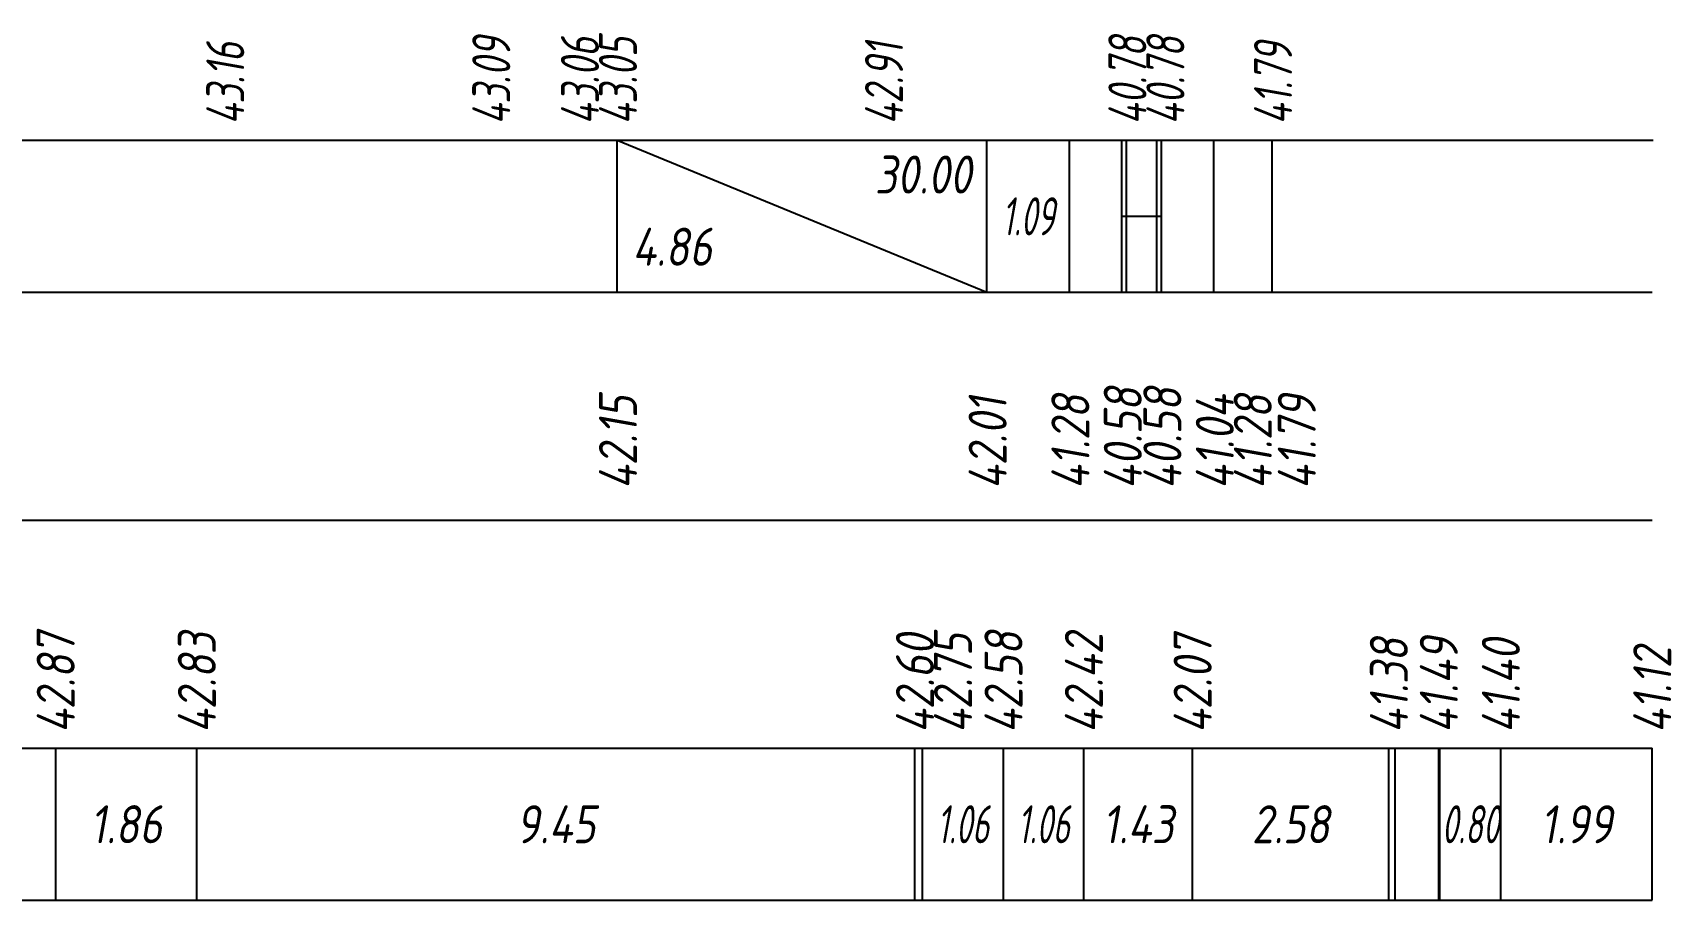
# Model space of a CAD drawing. Extents: x -717 to 1451, y -133302 to 233.
# Drawn here: x -212.3 to -104.6, y -113273.1 to -113216 of the extents above; entities that cross this region are included whole.
import ezdxf
from ezdxf.enums import TextEntityAlignment as Align

# ---------------------------------------------------------------- set-up
doc = ezdxf.new("R2010")
doc.units = 0
for name, color, linetype in [('Код_510', 7, 'Continuous'), ('Код_514', 1, 'Continuous'), ('Код_516', 1, 'Continuous'), ('Таблица', 7, 'Continuous')]:
    doc.layers.add(name, color=color, linetype=linetype)
doc.styles.add('М', font='romand.shx', dxfattribs={"width": 0.8, "oblique": 10, "height": 2.5})

msp = doc.modelspace()

# ---------------------------------------------------------------- linework, layer by layer
at = {"layer": 'Код_510'}
for p, q in [((-210.828, -113273.062), (-210.828, -113263.062)), ((-201.543, -113273.062), (-201.543, -113263.062)), ((-154.302, -113273.062), (-154.302, -113263.062)), ((-153.802, -113273.062), (-153.802, -113263.062)), ((-148.478, -113273.062), (-148.478, -113263.062)), ((-143.193, -113273.062), (-143.193, -113263.062)), ((-136.036, -113273.062), (-136.036, -113263.062)), ((-123.123, -113273.062), (-123.123, -113263.062)), ((-122.71, -113273.062), (-122.71, -113263.062)), ((-119.842, -113273.062), (-119.842, -113263.062)), ((-119.766, -113273.062), (-119.766, -113263.062)), ((-115.759, -113273.062), (-115.759, -113263.062)), ((-105.803, -113273.062), (-105.803, -113263.062))]:
    msp.add_line(p, q, dxfattribs=at)
at = {"layer": 'Код_516'}
for p, q in [((-173.896, -113233.062), (-173.896, -113223.062)), ((-173.896, -113223.062), (-149.578, -113233.062)), ((-149.578, -113233.062), (-149.578, -113223.062)), ((-144.132, -113233.062), (-144.132, -113223.062)), ((-144.132, -113233.062), (-144.132, -113223.062)), ((-140.685, -113233.062), (-140.685, -113223.062)), ((-140.382, -113233.062), (-140.382, -113223.062)), ((-138.382, -113233.062), (-138.382, -113223.062)), ((-138.08, -113233.062), (-138.08, -113223.062)), ((-134.632, -113233.062), (-134.632, -113223.062)), ((-134.632, -113233.062), (-134.632, -113223.062)), ((-130.803, -113233.062), (-130.803, -113223.062)), ((-140.685, -113228.062), (-140.382, -113228.062)), ((-140.382, -113228.062), (-138.382, -113228.062)), ((-138.382, -113228.062), (-138.08, -113228.062))]:
    msp.add_line(p, q, dxfattribs=at)
at = {"layer": 'Таблица'}
for p, q in [((-322.392, -113223.062), (-105.748, -113223.062)), ((-322.446, -113233.062), (-105.803, -113233.062)), ((-322.446, -113248.062), (-105.803, -113248.062)), ((-322.446, -113263.062), (-105.803, -113263.062)), ((-322.446, -113273.062), (-105.803, -113273.062))]:
    msp.add_line(p, q, dxfattribs=at)

# ---------------------------------------------------------------- texts
at = {"layer": 'Код_510', "style": 'М', "oblique": 10, "width": 0.8}
for s, p in [('42.87', (-210.828, -113262.062)), ('42.83', (-201.543, -113262.062)), ('42.60', (-154.302, -113262.062)), ('42.75', (-151.802, -113262.062)), ('42.58', (-148.478, -113262.062)), ('42.42', (-143.193, -113262.062)), ('42.07', (-136.036, -113262.062)), ('41.38', (-123.123, -113262.062)), ('41.49', (-119.842, -113262.062)), ('41.40', (-115.759, -113262.062)), ('41.12', (-105.803, -113262.062))]:
    msp.add_text(s, height=2.5, rotation=90, dxfattribs=at).set_placement(p, align=Align.MIDDLE_LEFT)
at = {"layer": 'Код_510', "style": 'М', "oblique": 10}
for s, width, p in [('1.86', 0.8, (-206.186, -113268.062)), ('9.45', 0.8, (-177.923, -113268.062)), ('1.06', 0.6, (-151.14, -113268.062)), ('1.06', 0.6, (-145.835, -113268.062)), ('1.43', 0.8, (-139.614, -113268.062)), ('2.58', 0.8, (-129.579, -113268.062)), ('0.80', 0.6, (-117.763, -113268.062)), ('1.99', 0.8, (-110.781, -113268.062))]:
    msp.add_text(s, height=2.5, dxfattribs=dict(at, width=width)).set_placement(p, align=Align.MIDDLE_CENTER)
at = {"layer": 'Код_514', "style": 'М', "oblique": 10, "width": 0.7}
for s, p in [('43.09', (-182.175, -113222.023)), ('43.06', (-176.341, -113222.023)), ('43.05', (-173.841, -113222.023)), ('40.78', (-140.328, -113222.023)), ('40.78', (-137.828, -113222.023)), ('43.16', (-199.675, -113222.023)), ('42.91', (-156.341, -113222.023)), ('41.79', (-130.748, -113222.023))]:
    msp.add_text(s, height=2.5, rotation=90, dxfattribs=at).set_placement(p, align=Align.MIDDLE_LEFT)
at = {"layer": 'Код_516', "style": 'М', "oblique": 10, "width": 0.8}
msp.add_text('30.00', height=2.5, dxfattribs=at).set_placement((-150.578, -113224.062), align=Align.TOP_RIGHT)
at = {"layer": 'Код_516', "style": 'М', "oblique": 10, "width": 0.6}
msp.add_text('1.09', height=2.5, dxfattribs=at).set_placement((-146.855, -113228.062), align=Align.MIDDLE_CENTER)
at = {"layer": 'Код_516', "style": 'М', "oblique": 10, "width": 0.8}
msp.add_text('4.86', height=2.5, dxfattribs=at).set_placement((-172.896, -113232.062), align=Align.BOTTOM_LEFT)
for s, p in [('42.15', (-173.841, -113246.012)), ('42.01', (-149.523, -113246.012)), ('41.28', (-144.078, -113246.012)), ('40.58', (-140.631, -113246.012)), ('40.58', (-138.025, -113246.012)), ('41.04', (-134.578, -113246.012)), ('41.28', (-132.078, -113246.012)), ('41.79', (-129.185, -113246.012))]:
    msp.add_text(s, height=2.5, rotation=90, dxfattribs=at).set_placement(p, align=Align.MIDDLE_LEFT)

doc.saveas('drawing.dxf')
